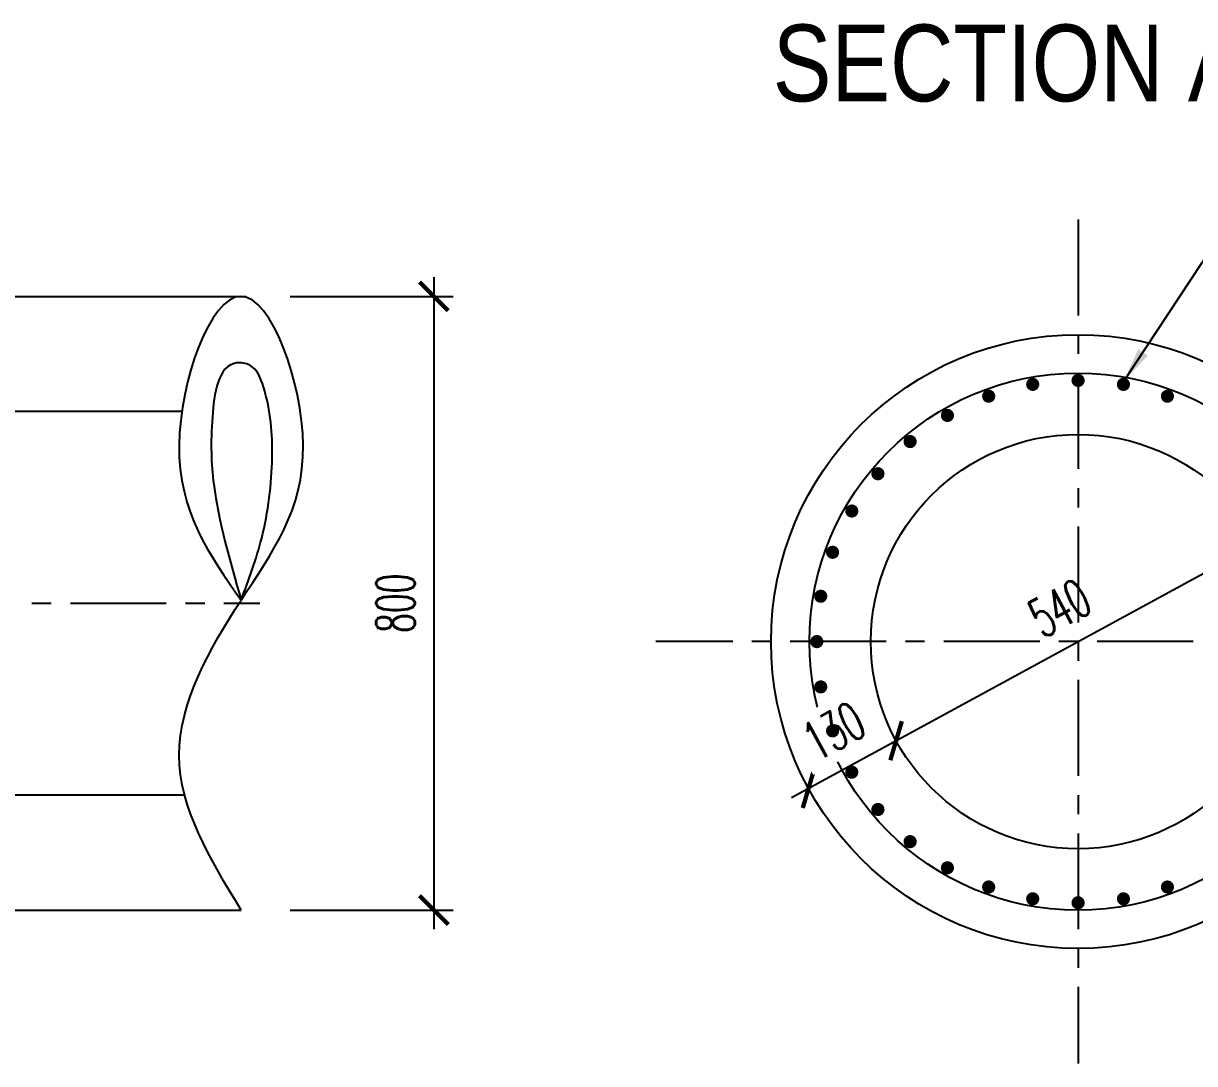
# Model space of a CAD drawing. Extents: x -687 to 808890, y -259 to 107959.
# Drawn here: x 770793 to 772319, y 92572 to 93928 of the extents above; entities that cross this region are included whole.
import ezdxf
from ezdxf.enums import TextEntityAlignment as Align

# ---------------------------------------------------------------- set-up
doc = ezdxf.new("R2010")
doc.units = 0
doc.header["$MEASUREMENT"] = 0
doc.header["$PDMODE"] = 3
doc.linetypes.add('CENTER', pattern=[2, 1.25, -0.25, 0.25, -0.25])
doc.layers.get('0').update_dxf_attribs({"color": 3, "linetype": 'CONTINUOUS'})
doc.layers.get('DEFPOINTS').update_dxf_attribs({"linetype": 'CONTINUOUS'})
for name, color, linetype in [('Hatch', 5, 'CONTINUOUS'), ('Kich thuoc', 4, 'CONTINUOUS'), ('Net vang', 2, 'CONTINUOUS'), ('Text', 3, 'CONTINUOUS'), ('Thep chu', 1, 'CONTINUOUS'), ('Thep dai', 6, 'CONTINUOUS'), ('Tim', 8, 'CENTER')]:
    doc.layers.add(name, color=color, linetype=linetype)
doc.styles.add('Kichthuoc', font='romans.shx', dxfattribs={"width": 0.6})
doc.styles.add('Ten', font='Vharialn.ttf')
doc.dimstyles.new('Dim 250', dxfattribs={"dimscale": 250, "dimtxt": 0.2, "dimasz": 0.15, "dimexe": 0.1, "dimexo": 0.1, "dimgap": 0.1, "dimtad": 1, "dimdec": 0, "dimlfac": -1, "dimzin": 0, "dimdsep": 46, "dimtxsty": 'Kichthuoc', "dimblk": 'ARCHTICK', "dimcen": 0.1, "dimdle": 0.1, "dimclrd": 4, "dimclre": 4, "dimclrt": 3, "dimadec": 0, "dimazin": 0, "dimtfac": 1, "dimtdec": 0, "dimtix": 1, "dimtmove": 2, "dimatfit": 3, "dimfxl": 1, "dimtfill": 1, "dimtolj": 1, "dimtzin": 0, "dimarcsym": 0})
doc.dimstyles.new('Le 250', dxfattribs={"dimscale": 250, "dimtxt": 0.22, "dimasz": 0.18, "dimexe": 0.1, "dimexo": 0.2, "dimgap": 0.1, "dimtad": 1, "dimdec": 0, "dimzin": 0, "dimdsep": 46, "dimtxsty": 'Kichthuoc', "dimblk": 'ARCHTICK', "dimcen": 0, "dimdle": 0.1, "dimclrd": 2, "dimclre": 2, "dimclrt": 256, "dimadec": 0, "dimazin": 0, "dimtfac": 1, "dimtdec": 0, "dimtix": 1, "dimtmove": 2, "dimatfit": 3, "dimfxl": 1, "dimtolj": 1, "dimtzin": 0, "dimarcsym": 0})

# ---------------------------------------------------------------- blocks, each defined once
blk = doc.blocks.new('_ArchTick')
at = {"color": 0, "linetype": 'ByBlock', "const_width": 0.15}
blk.add_lwpolyline([(-0.5, -0.5), (0.5, 0.5)], dxfattribs=at)
blk = doc.blocks.new('*D101')
at = {"layer": 'DEFPOINTS', "color": 0}
for p in [(771116, 93571.9), (771116, 92771.9), (771328.2, 92771.9)]:
    blk.add_point(p, dxfattribs=at)
at = {"layer": 'Kich thuoc', "color": 4, "lineweight": -2}
for p, q in [((771328.2, 93596.9), (771328.2, 92746.9)), ((771141, 93571.9), (771353.2, 93571.9)), ((771141, 92771.9), (771353.2, 92771.9))]:
    blk.add_line(p, q, dxfattribs=at)
at = {"layer": 'Kich thuoc', "color": 4, "lineweight": -2, "xscale": 37.5, "yscale": 37.5, "zscale": 37.5}
for p, rotation in [((771328.2, 93571.9), 90), ((771328.2, 92771.9), 270)]:
    blk.add_blockref('_ArchTick', p, dxfattribs=dict(at, rotation=rotation))
at = {"layer": 'Kich thuoc', "color": 3, "insert": (771278.2, 93171.9), "char_height": 50, "attachment_point": 5, "rotation": 90, "style": 'Kichthuoc', "bg_fill": 3, "box_fill_scale": 1.25, "bg_fill_color": 9, "bg_fill_true_color": 13158600, "bg_fill_transparency": 8319748}
blk.add_mtext('\\A1;800', dxfattribs=at)
blk = doc.blocks.new('*D92')
at = {"layer": 'DEFPOINTS', "color": 0}
for p in [(771930.4, 92992.7), (771930.4, 92992.7), (771816.3, 92930.5)]:
    blk.add_point(p, dxfattribs=at)
at = {"layer": 'Kich thuoc', "color": 4, "lineweight": -2}
blk.add_line((771794.3, 92918.5), (771952.4, 93004.7), dxfattribs=at)
at = {"layer": 'Kich thuoc', "color": 4, "lineweight": -2, "xscale": 37.5, "yscale": 37.5, "zscale": 37.5}
for p, rotation in [((771930.4, 92992.7), 28.58698925842274), ((771816.3, 92930.5), 208.5869892584228)]:
    blk.add_blockref('_ArchTick', p, dxfattribs=dict(at, rotation=rotation))
at = {"layer": 'Kich thuoc', "color": 3, "insert": (771849.4, 93005.5), "char_height": 50, "attachment_point": 5, "rotation": 28.587, "style": 'Kichthuoc', "bg_fill": 3, "box_fill_scale": 1.25, "bg_fill_color": 9, "bg_fill_true_color": 13158600, "bg_fill_transparency": 11732736}
blk.add_mtext('\\A1;130', dxfattribs=at)
blk = doc.blocks.new('*D93')
at = {"layer": 'DEFPOINTS', "color": 0}
for p in [(772404.6, 93251.1), (772404.6, 93251.1), (771930.4, 92992.7)]:
    blk.add_point(p, dxfattribs=at)
at = {"layer": 'Kich thuoc', "color": 4, "lineweight": -2}
blk.add_line((771908.5, 92980.7), (772426.5, 93263.1), dxfattribs=at)
at = {"layer": 'Kich thuoc', "color": 4, "lineweight": -2, "xscale": 37.5, "yscale": 37.5, "zscale": 37.5}
for p, rotation in [((772404.6, 93251.1), 28.58698925857877), ((771930.4, 92992.7), 208.5869892585787)]:
    blk.add_blockref('_ArchTick', p, dxfattribs=dict(at, rotation=rotation))
at = {"layer": 'Kich thuoc', "color": 3, "insert": (772143.6, 93165.8), "char_height": 50, "attachment_point": 5, "rotation": 28.587, "style": 'Kichthuoc', "bg_fill": 3, "box_fill_scale": 1.25, "bg_fill_color": 9, "bg_fill_true_color": 13158600, "bg_fill_transparency": 11732736}
blk.add_mtext('\\A1;540', dxfattribs=at)

msp = doc.modelspace()

# ---------------------------------------------------------------- linework, layer by layer
for p, q in [((770154.6, 93571.9), (771083.4, 93571.9)), ((770154.6, 92771.9), (771077.1, 92771.9))]:
    msp.add_line(p, q)
msp.add_circle((772167.5, 93121.9), 270)
at = {"layer": 'Hatch', "color": 9}
for p, q in [((770999.9, 93421.9), (770174.6, 93421.9)), ((771003.5, 92921.9), (770174.6, 92921.9))]:
    msp.add_line(p, q, dxfattribs=at)
at = {"layer": 'Thep chu', "const_width": 8.56}
for points in [[(772104.2, 93456.4, 1), (772112.6, 93457.9, 1)], [(772163.2, 93462.3, 1), (772171.8, 93462.3, 1)], [(772222.4, 93457.9, 1), (772230.8, 93456.4, 1)], [(772047, 93440.3, 1), (772055.1, 93443.2, 1)], [(772279.9, 93443.2, 1), (772287.9, 93440.3, 1)], [(771993.6, 93414.6, 1), (772001, 93418.8, 1)], [(771945.4, 93379.9, 1), (771952, 93385.4, 1)], [(771904, 93337.4, 1), (771909.5, 93344, 1)], [(771870.6, 93288.4, 1), (771874.8, 93295.8, 1)], [(771846.2, 93234.3, 1), (771849.1, 93242.3, 1)], [(771831.5, 93176.8, 1), (771833, 93185.2, 1)], [(771827.1, 93117.6, 1), (771827.1, 93126.2, 1)], [(771952, 92858.4, 1), (771945.4, 92863.9, 1)], [(772001, 92825, 1), (771993.6, 92829.2, 1)], [(772055.1, 92800.6, 1), (772047, 92803.5, 1)], [(772287.9, 92803.5, 1), (772279.9, 92800.6, 1)], [(772112.6, 92785.9, 1), (772104.2, 92787.4, 1)], [(772171.8, 92781.5, 1), (772163.2, 92781.5, 1)], [(772230.8, 92787.4, 1), (772222.4, 92785.9, 1)]]:
    msp.add_lwpolyline(points, format="xyb", close=True, dxfattribs=at)
at = {"layer": 'Thep dai'}
msp.add_circle((772167.5, 93121.9), 350, dxfattribs=at)
at = {"layer": 'Tim', "ltscale": 100}
msp.add_line((769454.6, 93171.9), (771101.4, 93171.9), dxfattribs=at)

# ---------------------------------------------------------------- texts
at = {"layer": 'Text', "color": 3, "style": 'Ten'}
msp.add_text('Section A - A', height=100, dxfattribs=at).set_placement((772167.5, 93826.1), align=Align.CENTER)

# ---------------------------------------------------------------- dimensions: what is measured, and where the dimension line sits
at = {"layer": 'Kich thuoc'}
dim = msp.add_linear_dim(base=(771328.2, 92771.9), p1=(771116, 93571.9), p2=(771116, 92771.9), angle=90, dimstyle='Dim 250', dxfattribs=at)
dim.commit()
dim.dimension.update_dxf_attribs({"geometry": '*D101', "text_midpoint": (771278.2, 93171.9)})

# ---------------------------------------------------------------- leaders
msp.add_leader([(772227.3, 93461.3), (772343.6, 93637.8), (772926, 93637.8)], dimstyle='Le 250', override={"dimtad": 0}, dxfattribs=at)

# ---------------------------------------------------------------- next in the draw order: linework, layer by layer
at = {"layer": 'Net vang'}
for points, knots in [([(771077.1, 92771.9), (771036.7, 92838.5), (770956, 92971.8), (771076.7, 93184.2), (771198.5, 93345), (771076.8, 93682.9), (770955.9, 93347), (771036.2, 93233.6), (771077.1, 93175.9)], [0, 0, 0, 0, 217.550511, 435.101022, 652.651533, 862.881742, 1073.007423, 1290.557934, 1290.557934, 1290.557934, 1290.557934]), ([(771077.1, 93175.9), (771062.3, 93227.4), (771039.2, 93308), (771036.5, 93403.1), (771047.6, 93490.1), (771095.7, 93483), (771115.2, 93433.1), (771120.5, 93358.4), (771109.2, 93262.3), (771087, 93202.5), (771077.1, 93175.9)], [0, 0, 0, 0, 155.255889, 243.008911, 319.962243, 337.767249, 370.835349, 463.424431, 569.804282, 654.888435, 654.888435, 654.888435, 654.888435])]:
    msp.add_open_spline(points, degree=3, knots=knots, dxfattribs=at)

# ---------------------------------------------------------------- next in the draw order: dimensions: what is measured, and where the dimension line sits
at = {"layer": 'Kich thuoc'}
dim = msp.add_aligned_dim(p1=(771816.3, 92930.5), p2=(771930.4, 92992.7), distance=0, dimstyle='Dim 250', dxfattribs=at)
dim.commit()
dim.dimension.update_dxf_attribs({"geometry": '*D92', "text_midpoint": (771849.4, 93005.5)})

# ---------------------------------------------------------------- next in the draw order: linework, layer by layer
at = {"layer": 'Thep chu', "const_width": 8.56}
for points in [[(771833, 93058.6, 1), (771831.5, 93067, 1)], [(771849.1, 93001.5, 1), (771846.2, 93009.5, 1)], [(771874.8, 92948, 1), (771870.6, 92955.4, 1)], [(771909.5, 92899.8, 1), (771904, 92906.4, 1)]]:
    msp.add_lwpolyline(points, format="xyb", close=True, dxfattribs=at)

# ---------------------------------------------------------------- next in the draw order: dimensions: what is measured, and where the dimension line sits
at = {"layer": 'Kich thuoc'}
dim = msp.add_aligned_dim(p1=(771930.4, 92992.7), p2=(772404.6, 93251.1), distance=0, dimstyle='Dim 250', dxfattribs=at)
dim.commit()
dim.dimension.update_dxf_attribs({"geometry": '*D93', "text_midpoint": (772143.6, 93165.8)})

# ---------------------------------------------------------------- next in the draw order: linework, layer by layer
msp.add_circle((772167.5, 93121.9), 400)
at = {"layer": 'Tim', "ltscale": 100}
for p, q in [((772167.5, 93671.9), (772167.5, 92571.9)), ((772717.5, 93121.9), (771617.5, 93121.9))]:
    msp.add_line(p, q, dxfattribs=at)

doc.saveas('drawing.dxf')
